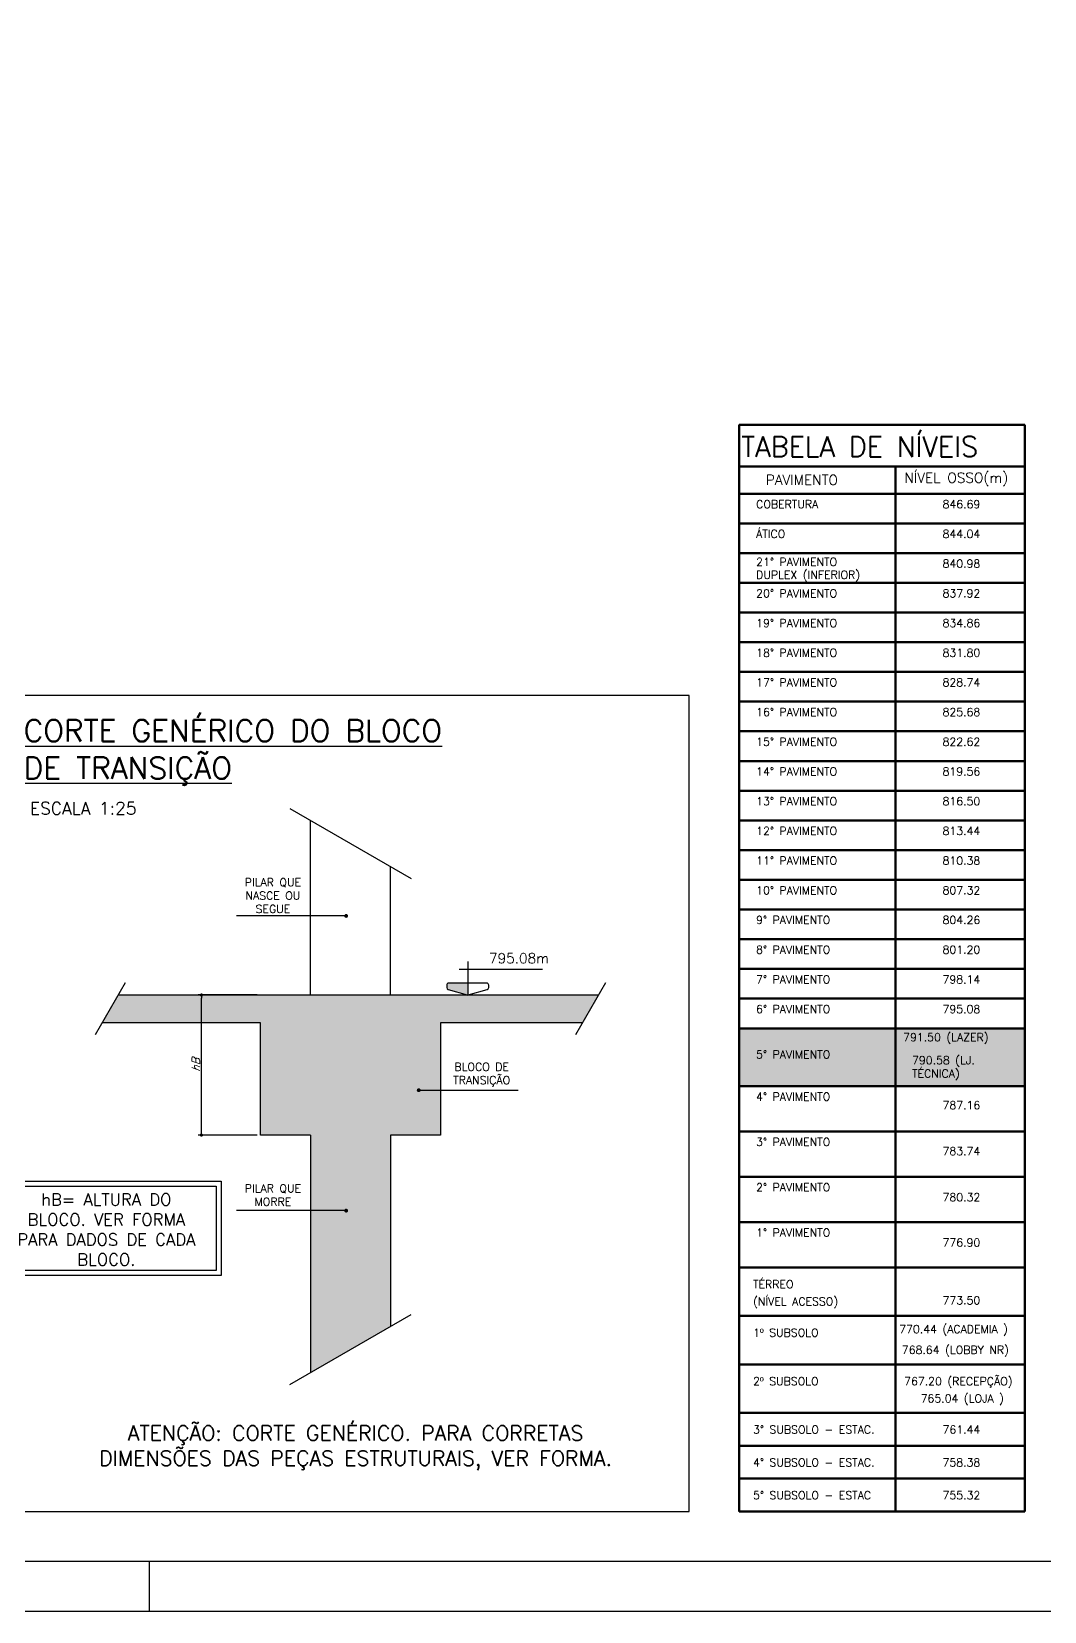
# Model space of a CAD drawing. Extents: x -5051 to 5519, y -2218 to 2282.
# Drawn here: x 3551 to 4563, y -2218 to -638 of the extents above; entities that cross this region are included whole.
import ezdxf
from ezdxf.enums import TextEntityAlignment as Align

# ---------------------------------------------------------------- set-up
doc = ezdxf.new("R2010")
doc.units = 0
doc.header["$LTSCALE"] = 50
doc.header["$MEASUREMENT"] = 0
doc.layers.get('0').update_dxf_attribs({"linetype": 'CONTINUOUS'})
doc.layers.get('DEFPOINTS').update_dxf_attribs({"linetype": 'CONTINUOUS'})
for name, color, linetype in [('AR-TEXTO_REGUA 120_1-200', 4, 'CONTINUOUS'), ('F-AUX', 2, 'CONTINUOUS'), ('F-AUX-RED', 1, 'CONTINUOUS'), ('F-CORTE', 4, 'CONTINUOUS'), ('F-COTAS', 106, 'CONTINUOUS'), ('F-DET_LINHA', 1, 'CONTINUOUS'), ('F-LEADER', 1, 'CONTINUOUS'), ('F-MARGEM', 1, 'CONTINUOUS'), ('F-NÍVEL-VISTA', 2, 'CONTINUOUS'), ('F-SOLIDO', 71, 'CONTINUOUS'), ('F-TEXTO', 6, 'CONTINUOUS'), ('F-TEXTO-CYAN', 4, 'CONTINUOUS'), ('F-VISTA', 2, 'CONTINUOUS')]:
    doc.layers.add(name, color=color, linetype=linetype)
doc.layers.add('ARQ-ANO-TXT', color=2, linetype='CONTINUOUS', lineweight=9)
doc.layers.add('ARQ-DET', color=1, linetype='CONTINUOUS', lineweight=9)
doc.styles.add('CP-TEXT-INCL', font='simplex.shx', dxfattribs={"oblique": 20})
doc.styles.add('MCP', font='simplex.shx')
doc.styles.add('REGUA-120-esc1_200', font='simplex.shx', dxfattribs={"height": 0.6})
doc.styles.add('ROMANS', font='simplex.shx')
doc.styles.get("Standard").update_dxf_attribs({"font": 'simplex.shx'})
doc.dimstyles.new('CP-COTAS-50', dxfattribs={"dimscale": 0.64, "dimtxt": 12.5, "dimasz": 5, "dimexe": 5, "dimexo": 5, "dimgap": 2.5, "dimtad": 1, "dimdec": 1, "dimdsep": 46, "dimtxsty": 'CP-TEXT-INCL', "dimblk1": 'DOT', "dimblk2": 'DOT', "dimsah": 1, "dimcen": 9, "dimclrd": 256, "dimclre": 256, "dimclrt": 256, "dimadec": 0, "dimazin": 0, "dimtfac": 1, "dimtdec": 1, "dimtmove": 2, "dimatfit": 3, "dimldrblk": 'DOT', "dimfxl": 5, "dimtolj": 1, "dimarcsym": 0})

# ---------------------------------------------------------------- blocks, each defined once
blk = doc.blocks.new('A$C037E4E7A')
h = blk.add_hatch(color=253)
h.dxf.hatch_style = 1
h.paths.add_polyline_path([(285.3, 482.8), (0, 482.8), (0, 425), (285.3, 425)])
at = {"layer": 'ARQ-DET', "lineweight": 50}
for p, q in [((285.3, 1086), (285.3, 0)), ((156.2, 1044.3), (156.2, 0)), ((0, 1017.2), (285.3, 1017.2)), ((0, 987.5), (285.3, 987.5)), ((0, 957.8), (285.3, 957.8)), ((0, 928.1), (285.3, 928.1)), ((0, 898.4), (285.3, 898.4)), ((0, 868.8), (285.3, 868.8)), ((0, 839.1), (285.3, 839.1)), ((0, 809.4), (285.3, 809.4)), ((0, 779.7), (285.3, 779.7)), ((0, 750), (285.3, 750)), ((0, 720.3), (285.3, 720.3)), ((0, 690.6), (285.3, 690.6)), ((0, 660.9), (285.3, 660.9)), ((0, 631.3), (285.3, 631.3)), ((0, 601.6), (285.3, 601.6)), ((0, 571.9), (285.3, 571.9)), ((0, 542.2), (285.3, 542.2)), ((0, 512.5), (285.3, 512.5)), ((0, 482.8), (285.3, 482.8)), ((0, 425), (285.3, 425)), ((0, 379.7), (285.3, 379.7)), ((0, 334.4), (285.3, 334.4)), ((0, 289.1), (285.3, 289.1)), ((0, 243.7), (285.3, 243.7)), ((0, 195.3), (285.3, 195.3)), ((0, 146.9), (285.3, 146.9)), ((0, 98.4), (285.3, 98.4)), ((0, 65.6), (285.3, 65.6)), ((0, 32.8), (285.3, 32.8)), ((0, 0), (285.3, 0))]:
    blk.add_line(p, q, dxfattribs=at)
at = {"layer": 'ARQ-DET', "lineweight": 70}
blk.add_line((0, 1044.3), (285.3, 1044.3), dxfattribs=at)
at = {"layer": 'ARQ-DET', "lineweight": 50}
blk.add_lwpolyline([(285.3, 0), (0, 0), (0, 1086), (285.3, 1086)], dxfattribs=at)
at = {"layer": 'ARQ-ANO-TXT', "color": 4, "lineweight": 20, "insert": (2.2, 1074.2), "char_height": 20, "width": 545.423, "attachment_point": 1, "style": 'ROMANS'}
blk.add_mtext('TABELA DE NÍVEIS ', dxfattribs=at)
at = {"layer": 'ARQ-ANO-TXT', "color": 4, "char_height": 10, "attachment_point": 1, "style": 'ROMANS'}
for s, insert, width in [('PAVIMENTO', (26.6, 1035.9), 124.262), ('NÍVEL OSSO(m)', (165.1, 1038.1), 127.869)]:
    blk.add_mtext(s, dxfattribs=dict(at, insert=insert, width=width))
at = {"layer": 'F-AUX', "char_height": 8, "attachment_point": 1, "style": 'ROMANS'}
for s, insert, width in [('COBERTURA', (16.9, 1010.7), 88.586), ('846.69', (203.2, 1010.7), 44.093), ('ÁTICO', (16.9, 981), 43.291), ('844.04', (203.2, 981), 44.093), ('21° PAVIMENTO', (16.9, 953), 110.633), ('840.98', (203.2, 951.3), 44.093), ('DUPLEX (INFERIOR)', (16.9, 940.1), 139.329), ('20° PAVIMENTO', (16.9, 921.6), 110.633), ('837.92', (203.2, 921.6), 44.093), ('19° PAVIMENTO', (16.9, 891.9), 110.633), ('834.86', (203.2, 891.9), 44.093), ('18° PAVIMENTO', (16.9, 862.2), 110.633), ('831.80', (203.2, 862.2), 44.093), ('17° PAVIMENTO', (16.9, 832.6), 110.633), ('828.74', (203.2, 832.6), 44.093), ('16° PAVIMENTO', (16.9, 802.9), 110.633), ('825.68', (203.2, 802.9), 44.093), ('15° PAVIMENTO', (16.9, 773.2), 110.633), ('822.62', (203.2, 773.2), 44.093), ('14° PAVIMENTO', (16.9, 743.5), 110.633), ('819.56', (203.2, 743.5), 44.093), ('13° PAVIMENTO', (16.9, 713.8), 110.633), ('816.50', (203.2, 713.8), 44.093), ('12° PAVIMENTO', (16.9, 684.1), 110.633), ('813.44', (203.2, 684.1), 44.093), ('11° PAVIMENTO', (16.9, 654.4), 110.633), ('810.38', (203.2, 654.4), 44.093), ('10° PAVIMENTO', (16.9, 624.7), 110.633), ('807.32', (203.2, 624.7), 44.093), ('9° PAVIMENTO', (16.9, 595.1), 102.616), ('804.26', (203.2, 595.1), 44.093), ('8° PAVIMENTO', (16.9, 565.4), 102.616), ('801.20', (203.2, 565.4), 44.093), ('7° PAVIMENTO', (16.9, 535.7), 102.616), ('798.14', (203.2, 535.7), 44.093), ('6° PAVIMENTO', (16.9, 506), 102.616), ('795.08', (203.2, 506), 44.093), ('791.50 (LAZER)', (163.8, 477.9), 196.167), ('5° PAVIMENTO', (16.9, 460.7), 102.616), ('790.58 (LJ. TÉCNICA)', (172.7, 454.9), 92.185), ('4° PAVIMENTO', (16.9, 418.5), 102.616), ('787.16', (203.2, 410), 44.093), ('3° PAVIMENTO', (16.9, 373.2), 102.616), ('783.74', (203.2, 364.1), 44.093), ('2° PAVIMENTO', (16.9, 327.9), 102.616), ('780.32', (203.2, 318), 44.093), ('1° PAVIMENTO', (16.9, 282.6), 102.616), ('776.90 ', (203.2, 272.7), 48.101), ('TÉRREO ', (13.8, 231), 62.932), ('(NÍVEL ACESSO)', (13.8, 213.8), 114.24), ('773.50', (203.2, 214.9), 44.093), ('1º SUBSOLO', (13.8, 182.6), 85.781), ('770.44 (ACADEMIA )', (159.9, 186.2), 177.647), ('768.64 (LOBBY NR)', (162.5, 165.4), 129.473), ('2º SUBSOLO', (13.8, 134.1), 85.781), ('767.20 (RECEPÇÃO)', (164.8, 134.1), 137.089), ('765.04 (LOJA )', (181.3, 116.9), 97.405), ('3° SUBSOLO - ESTAC.', (13.8, 85.7), 151.92), ('761.44', (203.2, 85.7), 44.093), ('4° SUBSOLO - ESTAC.', (13.8, 52.9), 151.92), ('758.38', (203.2, 52.9), 44.093), ('5° SUBSOLO - ESTAC', (13.8, 20.1), 147.911), ('755.32', (203.2, 20.1), 44.093)]:
    blk.add_mtext(s, dxfattribs=dict(at, insert=insert, width=width))
blk = doc.blocks.new('_DOT')
at = {"color": 0, "linetype": 'ByBlock'}
blk.add_line((-0.5, 0), (-1, 0), dxfattribs=at)
at = {"color": 0, "linetype": 'ByBlock', "const_width": 0.5}
blk.add_lwpolyline([(-0.25, 0, 1), (0.25, 0, 1)], format="xyb", close=True, dxfattribs=at)
blk = doc.blocks.new('*D188')
at = {"layer": 'DEFPOINTS', "color": 0, "transparency": 16777216}
for p in [(3720.9, -1601.4), (3779.8, -1601.4), (3779.8, -1741.4)]:
    blk.add_point(p, dxfattribs=at)
at = {"layer": 'F-COTAS', "lineweight": -2, "transparency": 16777216}
for p, q in [((3776.6, -1601.4), (3717.7, -1601.4)), ((3720.9, -1738.2), (3720.9, -1604.6)), ((3776.6, -1741.4), (3717.7, -1741.4))]:
    blk.add_line(p, q, dxfattribs=at)
at = {"layer": 'F-COTAS', "lineweight": -2, "transparency": 16777216, "xscale": 3.2, "yscale": 3.2, "zscale": 3.2}
for p, rotation in [((3720.9, -1601.4), 90), ((3720.9, -1741.4), 270)]:
    blk.add_blockref('_DOT', p, dxfattribs=dict(at, rotation=rotation))
at = {"layer": 'F-COTAS', "transparency": 16777216, "insert": (3715.3, -1671.4), "char_height": 8, "attachment_point": 5, "rotation": 90, "style": 'CP-TEXT-INCL'}
blk.add_mtext('\\A1;hB', dxfattribs=at)
blk = doc.blocks.new('Nível - Vista')
at = {"layer": 'F-NÍVEL-VISTA'}
blk.add_hatch(color=71, dxfattribs=at).paths.add_polyline_path([(0, 0.238), (-0.38, 0.238, 0.414214), (-0.42, 0.198), (-0.42, 0.148, 0.331206), (-0.391, 0.11), (-0.011, 0.002, 0.072993), (0, 0)])
at = {"layer": 'F-NÍVEL-VISTA', "color": 2}
for p, q in [((0, 0.67), (0, 0)), ((-0.168, 0.521), (1.493, 0.521))]:
    blk.add_line(p, q, dxfattribs=at)
blk.add_lwpolyline([(-0.011, 0.002, 0.146769), (0.011, 0.002), (0.391, 0.11, 0.331206), (0.42, 0.148), (0.42, 0.198, 0.414214), (0.38, 0.238), (-0.38, 0.238, 0.414214), (-0.42, 0.198), (-0.42, 0.148, 0.331206), (-0.391, 0.11), (-0.011, 0.002, 0.146769), (0.011, 0.002)], format="xyb", dxfattribs=at)
at = {"layer": 'F-TEXTO', "color": 3, "style": 'MCP'}
for tag, p in [('NÍVEL', (1.026, 0.636)), ('NÍVEL_DETALHE', (1.02, 0.186))]:
    blk.add_attdef(tag, text='', height=0.2, dxfattribs=at).set_placement(p, align=Align.CENTER)
blk = doc.blocks.new('A0-5L_900')
at = {"layer": 'F-MARGEM', "color": 2}
blk.add_line((174.4, 1), (174.4, 0), dxfattribs=at)
blk.add_lwpolyline([(0, 0), (0, 90), (211.4, 90), (211.4, 0)], close=True, dxfattribs=at)
at = {"layer": 'F-MARGEM', "color": 7}
blk.add_lwpolyline([(2.5, 89), (210.4, 89), (210.4, 1), (2.5, 1)], close=True, dxfattribs=at)

msp = doc.modelspace()

# ---------------------------------------------------------------- hatches: boundary and pattern name
at = {"layer": 'F-SOLIDO'}
h = msp.add_hatch(color=256, dxfattribs=at)
h.dxf.hatch_style = 1
h.paths.add_polyline_path([(3909.773, -1741.385), (3959.773, -1741.385), (3959.773, -1629.385), (4101.69, -1629.385), (4117.856, -1601.385), (3637.856, -1601.385), (3621.69, -1629.385), (3779.773, -1629.385), (3779.773, -1741.385), (3829.773, -1741.385), (3829.773, -1978.972), (3909.773, -1932.784)])

# ---------------------------------------------------------------- linework, layer by layer
at = {"layer": 'F-AUX-RED'}
for points in [[(3809.151, -1414.938), (3930.395, -1484.938)], [(3644.773, -1589.404), (3614.773, -1641.365)], [(4124.773, -1589.404), (4094.773, -1641.365)], [(3809.151, -1990.878), (3930.395, -1920.878)]]:
    msp.add_lwpolyline(points, dxfattribs=at)
at = {"layer": 'F-CORTE'}
for points in [[(3637.856, -1601.385), (4117.856, -1601.385)], [(3829.773, -1741.385), (3779.773, -1741.385), (3779.773, -1629.385), (3621.69, -1629.385)], [(4101.69, -1629.385), (3959.773, -1629.385), (3959.773, -1741.385), (3909.773, -1741.385)], [(3829.773, -1741.385), (3829.773, -1978.972)], [(3909.773, -1741.385), (3909.773, -1932.784)]]:
    msp.add_lwpolyline(points, dxfattribs=at)
at = {"layer": 'F-DET_LINHA', "color": 1}
msp.add_lwpolyline([(3508.276, -1302.201), (3508.276, -2117.527), (4208.276, -2117.527), (4208.276, -1302.201), (3508.276, -1302.201)], dxfattribs=at)
for points in [[(3515.175, -1787.325), (3740.654, -1787.325), (3740.654, -1881.653), (3515.175, -1881.653)], [(3520.175, -1792.325), (3735.654, -1792.325), (3735.654, -1876.653), (3520.175, -1876.653)]]:
    msp.add_lwpolyline(points, close=True, dxfattribs=at)
at = {"layer": 'F-VISTA'}
for points in [[(3829.773, -1601.385), (3829.773, -1426.844)], [(3909.773, -1601.385), (3909.773, -1473.032)]]:
    msp.add_lwpolyline(points, dxfattribs=at)

# ---------------------------------------------------------------- block references
msp.add_blockref('A$C037E4E7A', (4258.276, -2117.527))
at = {"layer": 'F-MARGEM', "linetype": 'Continuous', "xscale": 50, "yscale": 50, "zscale": 50}
msp.add_blockref('A0-5L_900', (-5051.426, -2217.527), dxfattribs=at)
at = {"layer": 'F-NÍVEL-VISTA', "xscale": 50, "yscale": 50, "zscale": 50}
msp.add_blockref('Nível - Vista', (3986.938, -1601.469), dxfattribs=at).add_auto_attribs({'NÍVEL': '795.08m'})

# ---------------------------------------------------------------- texts
at = {"layer": 'AR-TEXTO_REGUA 120_1-200', "color": 2, "style": 'REGUA-120-esc1_200'}
msp.add_text('ESCALA 1:25', height=12.5, dxfattribs=at).set_placement((3549.431, -1421.045))
at = {"layer": 'F-TEXTO', "style": 'ROMANS'}
for s, p in [('%%UCORTE GENÉRICO DO BLOCO', (3543.177, -1348.181)), ('%%UDE TRANSIÇÃO', (3543.177, -1385.414))]:
    msp.add_text(s, height=21.875, dxfattribs=at).set_placement(p)
at = {"layer": 'F-TEXTO', "color": 2, "char_height": 8, "attachment_point": 5}
for s, insert in [('PILAR QUE NASCE OU SEGUE', (3792.301, -1502.104)), ('BLOCO DE TRANSIÇÃO', (4000.937, -1681.027)), ('PILAR QUE MORRE', (3792.301, -1801.362))]:
    msp.add_mtext_dynamic_manual_height_columns(s, width=84.12672, gutter_width=12.5, heights=[0], dxfattribs=dict(at, insert=insert))
at = {"layer": 'F-TEXTO-CYAN', "color": 3, "attachment_point": 5, "style": 'ROMANS'}
for s, insert, char_height, width in [('hB= ALTURA DO BLOCO. VER FORMA PARA DADOS DE CADA BLOCO.', (3625.828, -1835.885), 12, 212.27111), ('ATENÇÃO: CORTE GENÉRICO. PARA CORRETAS DIMENSÕES DAS PEÇAS ESTRUTURAIS, VER FORMA.', (3874.914, -2054.154), 15, 604.72463)]:
    msp.add_mtext(s, dxfattribs=dict(at, insert=insert, char_height=char_height, width=width))

# ---------------------------------------------------------------- dimensions: what is measured, and where the dimension line sits
at = {"layer": 'F-COTAS'}
dim = msp.add_linear_dim(base=(3720.872, -1601.385), p1=(3779.773, -1741.385), p2=(3779.773, -1601.385), angle=90, text='hB', dimstyle='CP-COTAS-50', override={"dimlfac": 0.5, "dimfxl": 7.5}, dxfattribs=at)
dim.commit()
dim.dimension.update_dxf_attribs({"geometry": '*D188', "text_midpoint": (3715.272, -1671.385)})

# ---------------------------------------------------------------- leaders
at = {"layer": 'F-LEADER'}
for points in [[(3865.468, -1522.361), (3814.328, -1522.361), (3755.891, -1522.361)], [(3938.006, -1696.596), (3978.909, -1696.596), (4037.346, -1696.596)], [(3865.468, -1816.931), (3814.328, -1816.931), (3755.891, -1816.931)]]:
    msp.add_leader(points, dimstyle='CP-COTAS-50', override={"dimasz": 6}, dxfattribs=at)

doc.saveas('drawing.dxf')
